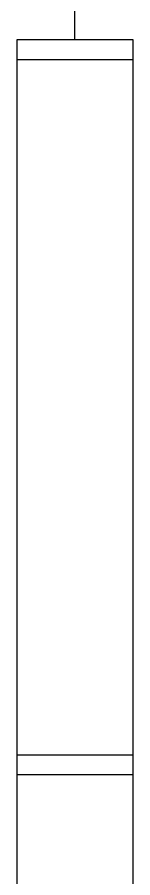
# Model space of a CAD drawing. Header units: metres. Extents: x 217 to 1422, y -179 to 129.
# Drawn here: x 1357.735 to 1357.885, y 61.755 to 62.871 of the extents above; entities that cross this region are included whole.
import ezdxf

# ---------------------------------------------------------------- set-up
doc = ezdxf.new("R2010")
doc.units = ezdxf.units.M
doc.header["$LTSCALE"] = 0.5
doc.header["$MEASUREMENT"] = 0
doc.layers.add('+1', color=255, linetype='Continuous')

# ---------------------------------------------------------------- blocks, each defined once
blk = doc.blocks.new('Chemistry Lab table pl')
at = {"layer": '+1', "transparency": 33554687}
for p, q in [((4.8981, 4.1734), (4.9239, 4.1734)), ((4.8981, 4.0984), (4.8981, 4.1734)), ((4.9239, 4.0234), (4.9239, 4.1734)), ((4.9239, 4.1734), (5.825, 4.1734)), ((5.825, 4.1734), (5.8508, 4.1734)), ((5.825, 4.0234), (5.825, 4.1734)), ((5.8508, 4.1734), (5.8508, 4.0234)), ((5.8508, 4.1734), (6.7519, 4.1734)), ((4.8981, 4.0984), (4.8403, 4.0984)), ((4.8981, 4.0234), (4.8981, 4.0984)), ((4.9239, 4.0234), (4.8981, 4.0234)), ((5.825, 4.0234), (4.9239, 4.0234)), ((5.8508, 4.0234), (5.825, 4.0234)), ((6.4355, 4.0234), (5.8508, 4.0234))]:
    blk.add_line(p, q, dxfattribs=at)
blk = doc.blocks.new('PLAN FF')
at = {"layer": '+1', "transparency": 33554687, "rotation": 269.9999999999999}
blk.add_blockref('Chemistry Lab table pl', (1353.7115, 67.7399), dxfattribs=at)

msp = doc.modelspace()

# ---------------------------------------------------------------- block references
at = {"transparency": 33554687}
msp.add_blockref('PLAN FF', (0, 0), dxfattribs=at)

doc.saveas('drawing.dxf')
